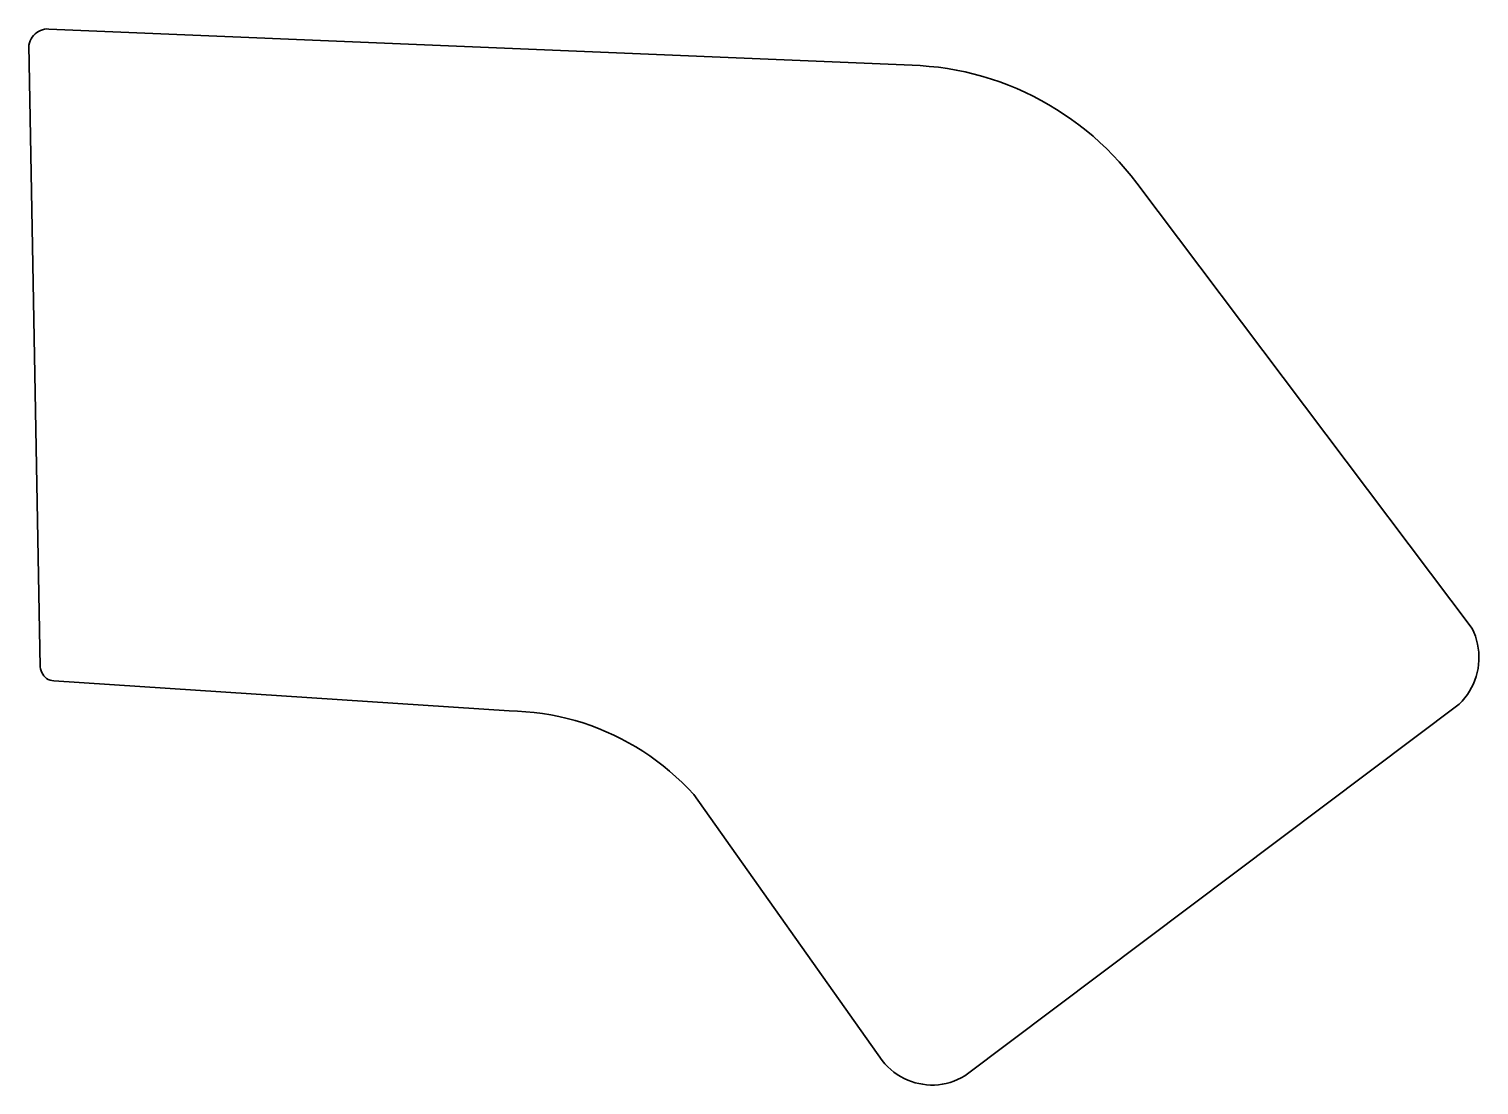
# Model space of a CAD drawing. Header units: millimetres. Extents: x -193 to 194, y -145 to 137.
import ezdxf

# ---------------------------------------------------------------- set-up
doc = ezdxf.new("R2010")
doc.units = ezdxf.units.MM
doc.layers.add('Vector Layer 1', color=7, linetype='Continuous', lineweight=30)

msp = doc.modelspace()

# ---------------------------------------------------------------- linework, layer by layer
at = {"layer": 'Vector Layer 1', "color": 242, "lineweight": 30, "true_color": 0xd80e21, "extrusion": (0, 0, -1)}
msp.add_lwpolyline([(186.38, -37.11), (186.9, -37.03), (187.39, -36.88), (187.86, -36.68), (188.29, -36.41), (188.68, -36.1), (189.04, -35.73), (189.34, -35.33), (189.59, -34.88), (189.78, -34.4), (189.92, -33.89), (189.99, -33.36), (189.99, -33.36), (193, 132.66), (193, 132.66), (192.87, 133.25), (192.67, 133.81), (192.42, 134.34), (192.12, 134.83), (191.76, 135.28), (191.36, 135.69), (190.92, 136.04), (190.45, 136.35), (189.94, 136.6), (189.4, 136.79), (188.84, 136.92), (188.26, 136.99), (187.66, 136.98), (187.66, 136.98), (-44.84, 127.2), (-44.84, 127.2), (-47.28, 127.01), (-49.7, 126.75), (-52.11, 126.41), (-54.5, 126), (-56.88, 125.51), (-59.23, 124.95), (-61.56, 124.32), (-63.86, 123.62), (-66.14, 122.84), (-68.4, 122), (-70.62, 121.08), (-72.82, 120.1), (-74.98, 119.05), (-77.11, 117.93), (-79.21, 116.75), (-81.27, 115.51), (-83.29, 114.19), (-85.28, 112.82), (-87.22, 111.38), (-89.12, 109.89), (-90.98, 108.33), (-92.8, 106.71), (-94.56, 105.03), (-96.28, 103.29), (-97.95, 101.5), (-99.57, 99.65), (-101.14, 97.74), (-102.65, 95.78), (-102.65, 95.78), (-192.16, -23.1), (-192.16, -23.1), (-192.63, -24.12), (-193.04, -25.16), (-193.37, -26.22), (-193.63, -27.29), (-193.82, -28.37), (-193.95, -29.45), (-194, -30.54), (-193.99, -31.62), (-193.91, -32.7), (-193.76, -33.77), (-193.54, -34.83), (-193.26, -35.88), (-192.92, -36.9), (-192.51, -37.91), (-192.03, -38.88), (-191.5, -39.83), (-190.9, -40.75), (-190.23, -41.63), (-189.51, -42.47), (-188.72, -43.27), (-188.72, -43.27), (-56.78, -142.53), (-56.78, -142.53), (-55.82, -143.08), (-54.84, -143.56), (-53.83, -143.97), (-52.82, -144.31), (-51.79, -144.58), (-50.75, -144.79), (-49.7, -144.92), (-48.66, -145), (-47.61, -145), (-46.57, -144.94), (-45.53, -144.82), (-44.51, -144.63), (-43.49, -144.38), (-42.5, -144.07), (-41.52, -143.69), (-40.56, -143.25), (-39.63, -142.75), (-38.73, -142.19), (-37.86, -141.57), (-37.02, -140.89), (-36.22, -140.15), (-35.46, -139.36), (-34.74, -138.5), (-34.74, -138.5), (15.53, -67.47), (15.53, -67.47), (17.08, -65.82), (18.68, -64.22), (20.32, -62.68), (22.01, -61.2), (23.74, -59.78), (25.51, -58.42), (27.33, -57.12), (29.17, -55.88), (31.06, -54.71), (32.98, -53.6), (34.93, -52.56), (36.92, -51.58), (38.93, -50.66), (40.97, -49.82), (43.04, -49.04), (45.13, -48.32), (47.25, -47.68), (49.39, -47.11), (51.55, -46.6), (53.72, -46.17), (55.92, -45.81), (58.13, -45.52), (60.35, -45.31), (62.58, -45.17), (64.83, -45.1), (64.83, -45.1), (186.38, -37.11)], dxfattribs=at)

doc.saveas('drawing.dxf')
